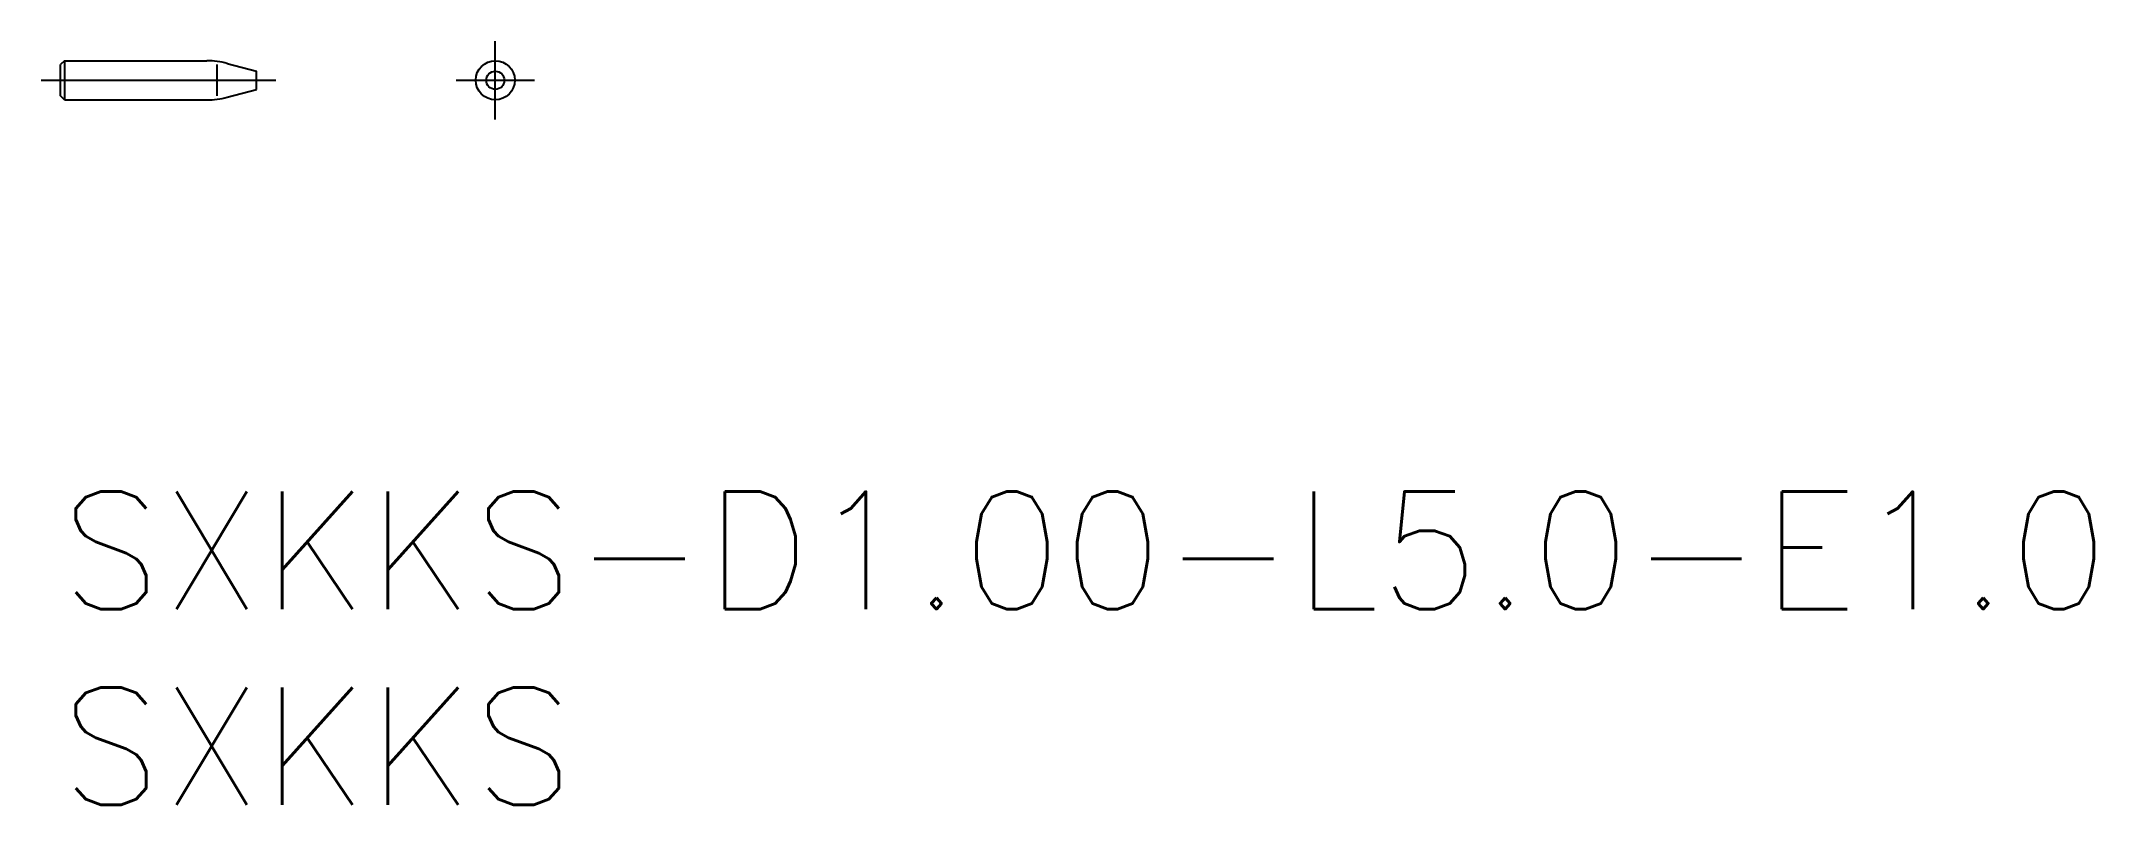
# Model space of a CAD drawing. Extents: x -0.5 to 51.9, y -8 to 11.5.
import ezdxf

# ---------------------------------------------------------------- set-up
doc = ezdxf.new("R2010")
doc.units = 0
doc.header["$LTSCALE"] = 0.5
doc.linetypes.add('CENTER', pattern=[50.8, 31.75, -6.35, 6.35, -6.35])
for name, color, linetype in [('MSM_CENTER', 1, 'CENTER'), ('MSM_CONTINUOUS', 7, 'CONTINUOUS'), ('MSM_NARROW', 5, 'CONTINUOUS'), ('MSM_PART_NUMBER', 7, 'CONTINUOUS')]:
    doc.layers.add(name, color=color, linetype=linetype)
doc.styles.get("Standard").update_dxf_attribs({"font": 'txt.shx', "height": 1, "bigfont": 'bigfont.shx'})

# ---------------------------------------------------------------- blocks, each defined once
blk = doc.blocks.new('*U11')
at = {"layer": 'MSM_PART_NUMBER'}
blk.add_text('SXKKS-D1.00-L5.0-E1.0', height=3, dxfattribs=at).set_placement((0, -3))
blk = doc.blocks.new('*U12')
at = {"layer": 'MSM_PART_NUMBER'}
blk.add_text('SXKKS', height=3, dxfattribs=at).set_placement((0, -8))

msp = doc.modelspace()

# ---------------------------------------------------------------- linework, layer by layer
at = {"layer": 'MSM_CENTER'}
for p, q in [((11.104, 9.5), (11.104, 11.5)), ((-0.5, 10.5), (5.5, 10.5)), ((10.104, 10.5), (12.104, 10.5))]:
    msp.add_line(p, q, dxfattribs=at)
at = {"layer": 'MSM_CONTINUOUS'}
for p, q in [((0.1, 11), (0, 10.9)), ((0, 10.1), (0, 10.9)), ((0.1, 11), (3.737, 11)), ((0.1, 11), (0.1, 10)), ((4.254, 10.932), (5, 10.732)), ((5, 10.268), (5, 10.732)), ((0.1, 10), (0, 10.1)), ((0.1, 10), (3.737, 10)), ((4.254, 10.068), (5, 10.268))]:
    msp.add_line(p, q, dxfattribs=at)
for radius in [0.5, 0.232]:
    msp.add_circle((11.104, 10.5), radius, dxfattribs=at)
for centre, start, end in [((3.737, 9), 75, 90), ((3.737, 12), 270, 285)]:
    msp.add_arc(centre, 2, start, end, dxfattribs=at)
at = {"layer": 'MSM_NARROW'}
msp.add_line((4, 10.1), (4, 10.9), dxfattribs=at)

# ---------------------------------------------------------------- block references
at = {"layer": 'MSM_CONTINUOUS'}
for name in ['*U11', '*U12']:
    msp.add_blockref(name, (0, 0), dxfattribs=at)

doc.saveas('drawing.dxf')
